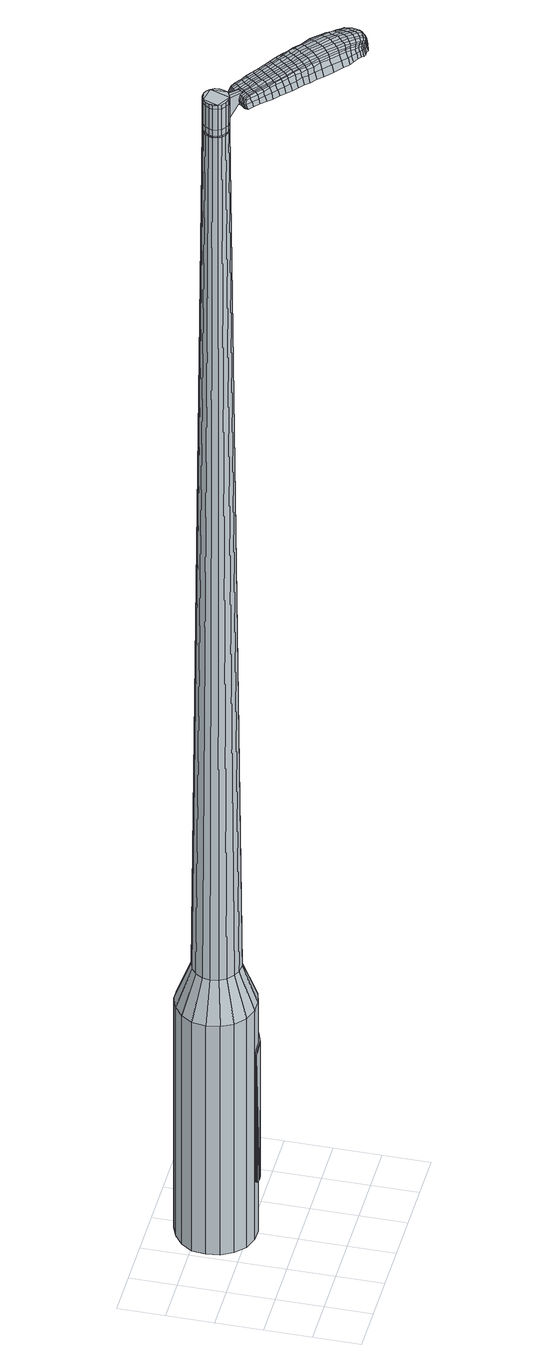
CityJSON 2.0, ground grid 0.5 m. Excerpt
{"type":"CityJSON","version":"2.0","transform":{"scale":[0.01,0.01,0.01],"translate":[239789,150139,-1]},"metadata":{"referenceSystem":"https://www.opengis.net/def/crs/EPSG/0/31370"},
"CityObjects":{
"object1":{"type":"GenericCityObject","attributes":{"cluster":796,"mean_distance_to_centroid":0.301,"new_centroid_x":239789.96,"new_centroid_y":150140.33,"mean_distance_to_camera":11.02,"H1":16.59,"H2":18.39,"Z_final":110.37,"cluster2":-1,"proj_x":239785.01,"proj_y":150145.98,"id_line":24058,"bearing_l":48.8,"distance":7.51,"orientation":"right","G_obj":318.8},"geometry":[{"type":"MultiSurface","lod":"2","boundaries":[[[0,1,2,3]],[[1,4,5,2]],[[4,6,7,5]],[[6,8,9,7]],[[8,10,11,9]],[[10,12,13,11]],[[12,14,15,13]],[[14,16,17,15]],[[16,18,19,17]],[[18,20,21,19]],[[20,22,23,21]],[[22,24,25,23]],[[24,26,27,25]],[[26,28,29,27]],[[28,30,31,29]],[[30,32,33,31]],[[32,34,35,33]],[[34,0,3,35]],[[36,37,38,39]],[[38,40,41,42]],[[41,43,42]],[[42,44,45,46]],[[45,47,46]],[[46,48,49,50]],[[49,51,50]],[[42,46,50,38]],[[50,52,39,38]],[[53,36,39]],[[2,5,7,35]],[[7,9,11,15]],[[11,13,15]],[[15,17,19,23]],[[19,21,23]],[[23,25,27,31]],[[27,29,31]],[[15,23,31,7]],[[31,33,35,7]],[[3,2,35]],[[1,0,54,55]],[[0,34,56,54]],[[34,32,57,56]],[[32,30,58,57]],[[30,28,59,58]],[[28,26,60,59]],[[26,24,61,60]],[[24,22,62,61]],[[22,20,63,62]],[[20,18,64,63]],[[18,16,65,64]],[[16,14,66,65]],[[14,12,67,66]],[[12,10,68,67]],[[10,8,69,68]],[[8,6,70,69]],[[6,4,71,70]],[[4,1,55,71]],[[55,54,72,73]],[[54,56,74,72]],[[56,57,75,74]],[[57,58,76,75]],[[58,59,77,76]],[[59,60,78,77]],[[60,61,79,78]],[[61,62,80,79]],[[62,63,81,80]],[[63,64,82,81]],[[64,65,83,82]],[[65,66,84,83]],[[66,67,85,84]],[[67,68,86,85]],[[68,69,87,86]],[[69,70,88,87]],[[70,71,89,88]],[[71,55,73,89]],[[90,91,92,73]],[[93,94,91,90]],[[75,95,94,93]],[[96,97,95,75]],[[98,99,97,96]],[[100,101,99,98]],[[102,103,101,100]],[[104,105,103,102]],[[106,107,105,104]],[[82,108,107,106]],[[109,110,108,82]],[[111,112,110,109]],[[113,114,112,111]],[[115,116,114,113]],[[87,117,116,115]],[[118,119,117,87]],[[120,121,119,118]],[[73,92,121,120]],[[122,123,124,125]],[[126,122,125,127]],[[128,126,127,129]],[[130,128,129,131]],[[132,130,131,133]],[[134,132,133,135]],[[136,134,135,137]],[[138,136,137,139]],[[140,138,139,141]],[[142,140,141,143]],[[144,142,143,145]],[[146,144,145,147]],[[148,146,147,149]],[[150,148,149,151]],[[152,150,151,153]],[[154,152,153,155]],[[72,90,73]],[[72,74,93,90]],[[74,75,93]],[[76,96,75]],[[76,77,98,96]],[[77,78,100,98]],[[78,79,102,100]],[[79,80,104,102]],[[80,81,106,104]],[[81,82,106]],[[83,109,82]],[[83,84,111,109]],[[84,85,113,111]],[[85,86,115,113]],[[86,87,115]],[[88,118,87]],[[88,89,120,118]],[[89,73,120]],[[156,92,91]],[[157,121,92]],[[157,158,119,121]],[[158,117,119]],[[159,116,117]],[[159,160,114,116]],[[160,161,112,114]],[[161,162,110,112]],[[162,108,110]],[[163,107,108]],[[163,164,105,107]],[[164,165,103,105]],[[165,166,101,103]],[[166,167,99,101]],[[167,168,97,99]],[[168,95,97]],[[169,94,95]],[[169,156,91,94]],[[39,52,154,170]],[[92,156,171,155]],[[53,39,170,123]],[[156,169,124,171]],[[36,53,123,122]],[[169,95,125,124]],[[37,36,122,126]],[[95,168,127,125]],[[38,37,126,128]],[[168,167,129,127]],[[40,38,128,130]],[[167,166,131,129]],[[41,40,130,132]],[[166,165,133,131]],[[43,41,132,134]],[[165,164,135,133]],[[42,43,134,136]],[[164,163,137,135]],[[44,42,136,138]],[[163,108,139,137]],[[45,44,138,140]],[[108,162,141,139]],[[47,45,140,142]],[[162,161,143,141]],[[46,47,142,144]],[[161,160,145,143]],[[48,46,144,146]],[[160,159,147,145]],[[49,48,146,148]],[[159,117,149,147]],[[51,49,148,150]],[[117,158,151,149]],[[50,51,150,152]],[[158,157,153,151]],[[52,50,152,154]],[[157,92,155,153]],[[154,155,172,173]],[[155,171,174,172]],[[171,124,175,174]],[[124,123,176,175]],[[123,170,177,176]],[[170,154,173,177]],[[178,179,180,181]],[[182,178,181,183]],[[178,182,184,185]],[[179,178,185,186]],[[187,188,189,190]],[[191,187,190,192]],[[187,191,193,194]],[[188,187,194,195]],[[196,197,198,199]],[[200,196,199,201]],[[196,200,202,203]],[[197,196,203,204]],[[205,206,207,208]],[[209,205,208,210]],[[205,209,211,212]],[[206,205,212,213]],[[214,215,216,217]],[[218,214,217,219]],[[214,218,220,221]],[[215,214,221,222]],[[223,224,225,226]],[[227,223,226,228]],[[223,227,229,230]],[[224,223,230,231]],[[232,233,234,235]],[[224,232,235,225]],[[232,224,231,236]],[[233,232,236,237]],[[238,239,240,241]],[[233,238,241,234]],[[238,233,237,242]],[[239,238,242,243]],[[244,182,183,245]],[[239,244,245,240]],[[244,239,243,246]],[[182,244,246,184]],[[247,248,249,250]],[[251,247,250,252]],[[247,251,253,254]],[[248,247,254,255]],[[256,257,258,259]],[[248,256,259,249]],[[256,248,255,260]],[[257,256,260,261]],[[262,263,264,265]],[[257,262,265,258]],[[262,257,261,266]],[[263,262,266,267]],[[268,269,270,271]],[[263,268,271,264]],[[268,263,267,272]],[[269,268,272,273]],[[274,179,186,275]],[[269,274,275,270]],[[274,269,273,276]],[[179,274,276,180]],[[277,278,279,280]],[[281,277,280,282]],[[277,281,283,284]],[[278,277,284,285]],[[286,287,288,289]],[[278,286,289,279]],[[286,278,285,290]],[[287,286,290,291]],[[292,293,294,295]],[[287,292,295,288]],[[292,287,291,296]],[[293,292,296,297]],[[298,191,192,299]],[[293,298,299,294]],[[298,293,297,300]],[[191,298,300,193]],[[301,302,303,304]],[[305,301,304,306]],[[301,305,307,308]],[[302,301,308,309]],[[310,311,312,313]],[[302,310,313,303]],[[310,302,309,314]],[[311,310,314,315]],[[316,317,318,319]],[[311,316,319,312]],[[316,311,315,320]],[[317,316,320,321]],[[322,323,324,325]],[[317,322,325,318]],[[322,317,321,326]],[[323,322,326,327]],[[328,188,195,329]],[[323,328,329,324]],[[328,323,327,330]],[[188,328,330,189]],[[331,217,216,332]],[[333,331,332,334]],[[331,333,335,336]],[[217,331,336,219]],[[337,333,334,338]],[[339,337,338,340]],[[337,339,341,342]],[[333,337,342,335]],[[343,339,340,344]],[[345,343,344,346]],[[343,345,347,348]],[[339,343,348,341]],[[349,345,346,350]],[[351,349,350,352]],[[349,351,353,354]],[[345,349,354,347]],[[355,351,352,356]],[[206,355,356,207]],[[355,206,213,357]],[[351,355,357,353]],[[358,359,204,203]],[[360,358,203,202]],[[358,360,361,362]],[[359,358,362,363]],[[364,365,363,362]],[[366,364,362,361]],[[364,366,367,368]],[[365,364,368,369]],[[370,371,369,368]],[[372,370,368,367]],[[370,372,373,374]],[[371,370,374,375]],[[376,377,375,374]],[[378,376,374,373]],[[376,378,211,209]],[[377,376,209,210]],[[379,380,381,382]],[[281,379,382,283]],[[379,281,282,383]],[[380,379,383,384]],[[385,200,201,386]],[[380,385,386,381]],[[385,380,384,387]],[[200,385,387,202]],[[388,389,390,391]],[[227,388,391,229]],[[388,227,228,392]],[[389,388,392,393]],[[394,395,396,397]],[[389,394,397,390]],[[394,389,393,398]],[[395,394,398,399]],[[400,197,204,401]],[[395,400,401,396]],[[400,395,399,402]],[[197,400,402,198]],[[403,404,405,406]],[[185,403,406,186]],[[403,185,184,407]],[[404,403,407,408]],[[409,410,411,412]],[[404,409,412,405]],[[409,404,408,413]],[[410,409,413,414]],[[415,208,207,416]],[[410,415,416,411]],[[415,410,414,417]],[[208,415,417,210]],[[418,419,420,421]],[[190,418,421,192]],[[418,190,189,422]],[[419,418,422,423]],[[424,212,211,425]],[[419,424,425,420]],[[424,419,423,426]],[[212,424,426,213]],[[427,428,429,430]],[[305,427,430,307]],[[427,305,306,431]],[[428,427,431,432]],[[433,218,219,434]],[[428,433,434,429]],[[433,428,432,435]],[[218,433,435,220]],[[436,437,438,439]],[[251,436,439,253]],[[436,251,252,440]],[[437,436,440,441]],[[442,443,444,445]],[[437,442,445,438]],[[442,437,441,446]],[[443,442,446,447]],[[448,215,222,449]],[[443,448,449,444]],[[448,443,447,450]],[[215,448,450,216]],[[451,452,441,440]],[[250,451,440,252]],[[451,250,249,453]],[[452,451,453,454]],[[455,456,447,446]],[[452,455,446,441]],[[455,452,454,457]],[[456,455,457,458]],[[459,332,216,450]],[[456,459,450,447]],[[459,456,458,460]],[[332,459,460,334]],[[461,462,463,464]],[[308,461,464,309]],[[461,308,307,430]],[[462,461,430,429]],[[465,336,335,466]],[[462,465,466,463]],[[465,462,429,434]],[[336,465,434,219]],[[467,468,454,453]],[[259,467,453,249]],[[467,259,258,469]],[[468,467,469,470]],[[471,472,458,457]],[[468,471,457,454]],[[471,468,470,473]],[[472,471,473,474]],[[475,338,334,460]],[[472,475,460,458]],[[475,472,474,476]],[[338,475,476,340]],[[477,478,479,480]],[[314,477,480,315]],[[477,314,309,464]],[[478,477,464,463]],[[481,342,341,482]],[[478,481,482,479]],[[481,478,463,466]],[[342,481,466,335]],[[483,484,470,469]],[[265,483,469,258]],[[483,265,264,485]],[[484,483,485,486]],[[487,488,474,473]],[[484,487,473,470]],[[487,484,486,489]],[[488,487,489,490]],[[491,344,340,476]],[[488,491,476,474]],[[491,488,490,492]],[[344,491,492,346]],[[493,494,495,496]],[[320,493,496,321]],[[493,320,315,480]],[[494,493,480,479]],[[497,348,347,498]],[[494,497,498,495]],[[497,494,479,482]],[[348,497,482,341]],[[499,500,486,485]],[[271,499,485,264]],[[499,271,270,501]],[[500,499,501,502]],[[503,504,490,489]],[[500,503,489,486]],[[503,500,502,505]],[[504,503,505,506]],[[507,350,346,492]],[[504,507,492,490]],[[507,504,506,508]],[[350,507,508,352]],[[509,510,511,512]],[[326,509,512,327]],[[509,326,321,496]],[[510,509,496,495]],[[513,354,353,514]],[[510,513,514,511]],[[513,510,495,498]],[[354,513,498,347]],[[515,516,502,501]],[[275,515,501,270]],[[515,275,186,406]],[[516,515,406,405]],[[517,518,506,505]],[[516,517,505,502]],[[517,516,405,412]],[[518,517,412,411]],[[519,356,352,508]],[[518,519,508,506]],[[519,518,411,416]],[[356,519,416,207]],[[520,521,423,422]],[[330,520,422,189]],[[520,330,327,512]],[[521,520,512,511]],[[522,357,213,426]],[[521,522,426,423]],[[522,521,511,514]],[[357,522,514,353]],[[523,524,384,383]],[[280,523,383,282]],[[523,280,279,525]],[[524,523,525,526]],[[527,360,202,387]],[[524,527,387,384]],[[527,524,526,528]],[[360,527,528,361]],[[529,530,531,532]],[[230,529,532,231]],[[529,230,229,391]],[[530,529,391,390]],[[533,534,535,536]],[[530,533,536,531]],[[533,530,390,397]],[[534,533,397,396]],[[537,359,363,538]],[[534,537,538,535]],[[537,534,396,401]],[[359,537,401,204]],[[539,540,526,525]],[[289,539,525,279]],[[539,289,288,541]],[[540,539,541,542]],[[543,366,361,528]],[[540,543,528,526]],[[543,540,542,544]],[[366,543,544,367]],[[545,546,547,548]],[[236,545,548,237]],[[545,236,231,532]],[[546,545,532,531]],[[549,550,551,552]],[[546,549,552,547]],[[549,546,531,536]],[[550,549,536,535]],[[553,365,369,554]],[[550,553,554,551]],[[553,550,535,538]],[[365,553,538,363]],[[555,556,542,541]],[[295,555,541,288]],[[555,295,294,557]],[[556,555,557,558]],[[559,372,367,544]],[[556,559,544,542]],[[559,556,558,560]],[[372,559,560,373]],[[561,562,563,564]],[[242,561,564,243]],[[561,242,237,548]],[[562,561,548,547]],[[565,566,567,568]],[[562,565,568,563]],[[565,562,547,552]],[[566,565,552,551]],[[569,371,375,570]],[[566,569,570,567]],[[569,566,551,554]],[[371,569,554,369]],[[571,572,558,557]],[[299,571,557,294]],[[571,299,192,421]],[[572,571,421,420]],[[573,378,373,560]],[[572,573,560,558]],[[573,572,420,425]],[[378,573,425,211]],[[574,575,408,407]],[[246,574,407,184]],[[574,246,243,564]],[[575,574,564,563]],[[576,577,414,413]],[[575,576,413,408]],[[576,575,563,568]],[[577,576,568,567]],[[578,377,210,417]],[[577,578,417,414]],[[578,577,567,570]],[[377,578,570,375]],[[579,580,581,582]],[[582,581,583,584]],[[585,583,581,586]],[[586,581,580,587]],[[588,589,590,591]],[[591,590,592,593]],[[594,592,590,595]],[[595,590,589,596]],[[597,598,599,600]],[[600,599,601,602]],[[603,601,599,604]],[[604,599,598,605]],[[606,607,608,609]],[[609,608,610,611]],[[612,610,608,613]],[[613,608,607,614]],[[615,616,617,618]],[[618,617,619,620]],[[621,619,617,622]],[[622,617,616,623]],[[624,625,626,627]],[[627,626,628,629]],[[630,628,626,631]],[[631,626,625,632]],[[633,634,635,636]],[[636,635,625,624]],[[632,625,635,637]],[[637,635,634,638]],[[639,640,641,642]],[[642,641,634,633]],[[638,634,641,643]],[[643,641,640,644]],[[584,583,645,646]],[[646,645,640,639]],[[644,640,645,647]],[[647,645,583,585]],[[648,649,650,651]],[[651,650,652,653]],[[654,652,650,655]],[[655,650,649,656]],[[657,658,659,660]],[[660,659,649,648]],[[656,649,659,661]],[[661,659,658,662]],[[663,664,665,666]],[[666,665,658,657]],[[662,658,665,667]],[[667,665,664,668]],[[669,670,671,672]],[[672,671,664,663]],[[668,664,671,673]],[[673,671,670,674]],[[587,580,675,676]],[[676,675,670,669]],[[674,670,675,677]],[[677,675,580,579]],[[678,679,680,681]],[[681,680,682,683]],[[684,682,680,685]],[[685,680,679,686]],[[687,688,689,690]],[[690,689,679,678]],[[686,679,689,691]],[[691,689,688,692]],[[693,694,695,696]],[[696,695,688,687]],[[692,688,695,697]],[[697,695,694,698]],[[593,592,699,700]],[[700,699,694,693]],[[698,694,699,701]],[[701,699,592,594]],[[702,703,704,705]],[[705,704,706,707]],[[708,706,704,709]],[[709,704,703,710]],[[711,712,713,714]],[[714,713,703,702]],[[710,703,713,715]],[[715,713,712,716]],[[717,718,719,720]],[[720,719,712,711]],[[716,712,719,721]],[[721,719,718,722]],[[723,724,725,726]],[[726,725,718,717]],[[722,718,725,727]],[[727,725,724,728]],[[596,589,729,730]],[[730,729,724,723]],[[728,724,729,731]],[[731,729,589,588]],[[615,618,732,733]],[[733,732,734,735]],[[736,734,732,737]],[[737,732,618,620]],[[735,734,738,739]],[[739,738,740,741]],[[742,740,738,743]],[[743,738,734,736]],[[741,740,744,745]],[[745,744,746,747]],[[748,746,744,749]],[[749,744,740,742]],[[747,746,750,751]],[[751,750,752,753]],[[754,752,750,755]],[[755,750,746,748]],[[753,752,756,757]],[[757,756,607,606]],[[614,607,756,758]],[[758,756,752,754]],[[605,759,760,604]],[[604,760,761,603]],[[762,761,760,763]],[[763,760,759,764]],[[764,765,766,763]],[[763,766,767,762]],[[768,767,766,769]],[[769,766,765,770]],[[770,771,772,769]],[[769,772,773,768]],[[774,773,772,775]],[[775,772,771,776]],[[776,777,778,775]],[[775,778,779,774]],[[612,779,778,610]],[[610,778,777,611]],[[780,781,782,783]],[[783,782,682,684]],[[683,682,782,784]],[[784,782,781,785]],[[602,601,786,787]],[[787,786,781,780]],[[785,781,786,788]],[[788,786,601,603]],[[789,790,791,792]],[[792,791,628,630]],[[629,628,791,793]],[[793,791,790,794]],[[795,796,797,798]],[[798,797,790,789]],[[794,790,797,799]],[[799,797,796,800]],[[605,598,801,802]],[[802,801,796,795]],[[800,796,801,803]],[[803,801,598,597]],[[804,805,806,807]],[[807,806,586,587]],[[585,586,806,808]],[[808,806,805,809]],[[810,811,812,813]],[[813,812,805,804]],[[809,805,812,814]],[[814,812,811,815]],[[606,609,816,817]],[[817,816,811,810]],[[815,811,816,818]],[[818,816,609,611]],[[819,820,821,822]],[[822,821,591,593]],[[588,591,821,823]],[[823,821,820,824]],[[612,613,825,826]],[[826,825,820,819]],[[824,820,825,827]],[[827,825,613,614]],[[828,829,830,831]],[[831,830,706,708]],[[706,830,707]],[[707,830,829,832]],[[620,619,833,834]],[[834,833,829,828]],[[832,829,833,835]],[[835,833,619,621]],[[836,837,838,839]],[[839,838,652,654]],[[653,652,838,840]],[[840,838,837,841]],[[842,843,844,845]],[[845,844,837,836]],[[841,837,844,846]],[[846,844,843,847]],[[623,616,848,849]],[[849,848,843,842]],[[847,843,848,850]],[[850,848,616,615]],[[841,851,852,840]],[[840,852,651,653]],[[648,651,852,853]],[[853,852,851,854]],[[847,855,856,846]],[[846,856,851,841]],[[854,851,856,857]],[[857,856,855,858]],[[615,733,859,850]],[[850,859,855,847]],[[858,855,859,860]],[[860,859,733,735]],[[861,862,863,864]],[[864,863,709,710]],[[708,709,863,831]],[[831,863,862,828]],[[736,737,865,866]],[[866,865,862,861]],[[828,862,865,834]],[[834,865,737,620]],[[854,867,868,853]],[[853,868,660,648]],[[657,660,868,869]],[[869,868,867,870]],[[858,871,872,857]],[[857,872,867,854]],[[870,867,872,873]],[[873,872,871,874]],[[735,739,875,860]],[[860,875,871,858]],[[874,871,875,876]],[[876,875,739,741]],[[877,878,879]],[[879,878,715,716]],[[710,715,878,864]],[[864,878,861]],[[742,743,880,881]],[[881,880,878,877]],[[861,878,880,866]],[[866,880,743,736]],[[870,882,869]],[[869,882,666,657]],[[663,666,882,883]],[[883,882,884]],[[874,885,886,873]],[[873,886,882,870]],[[884,882,886,887]],[[887,886,885,888]],[[741,745,889,876]],[[876,889,885,874]],[[888,885,889,890]],[[890,889,745,747]],[[891,892,893,894]],[[894,893,721,722]],[[716,721,893,879]],[[879,893,892,877]],[[748,749,895,896]],[[896,895,892,891]],[[877,892,895,881]],[[881,895,749,742]],[[884,897,898,883]],[[883,898,672,663]],[[669,672,898,899]],[[899,898,897,900]],[[888,901,902,887]],[[887,902,897,884]],[[900,897,902,903]],[[903,902,901,904]],[[747,751,905,890]],[[890,905,901,888]],[[904,901,905,906]],[[906,905,751,753]],[[907,908,909,910]],[[910,909,727,728]],[[722,727,909,894]],[[894,909,908,891]],[[754,755,911,912]],[[912,911,908,907]],[[891,908,911,896]],[[896,911,755,748]],[[900,913,914,899]],[[899,914,676,669]],[[587,676,914,807]],[[807,914,913,804]],[[904,915,916,903]],[[903,916,913,900]],[[804,913,916,813]],[[813,916,915,810]],[[753,757,917,906]],[[906,917,915,904]],[[810,915,917,817]],[[817,917,757,606]],[[824,918,919,823]],[[823,919,731,588]],[[728,731,919,910]],[[910,919,918,907]],[[614,758,920,827]],[[827,920,918,824]],[[907,918,920,912]],[[912,920,758,754]],[[785,921,922,784]],[[784,922,681,683]],[[678,681,922,923]],[[923,922,921,924]],[[603,761,925,788]],[[788,925,921,785]],[[924,921,925,926]],[[926,925,761,762]],[[927,928,929,930]],[[930,929,631,632]],[[630,631,929,792]],[[792,929,928,789]],[[931,932,933,934]],[[934,933,928,927]],[[789,928,933,798]],[[798,933,932,795]],[[764,759,935,936]],[[936,935,932,931]],[[795,932,935,802]],[[802,935,759,605]],[[924,937,938,923]],[[923,938,690,678]],[[687,690,938,939]],[[939,938,937,940]],[[762,767,941,926]],[[926,941,937,924]],[[940,937,941,942]],[[942,941,767,768]],[[943,944,945,946]],[[946,945,637,638]],[[632,637,945,930]],[[930,945,944,927]],[[947,948,949,950]],[[950,949,944,943]],[[927,944,949,934]],[[934,949,948,931]],[[770,765,951,952]],[[952,951,948,947]],[[931,948,951,936]],[[936,951,765,764]],[[940,953,954,939]],[[939,954,696,687]],[[693,696,954,955]],[[955,954,953,956]],[[768,773,957,942]],[[942,957,953,940]],[[956,953,957,958]],[[958,957,773,774]],[[959,960,961,962]],[[962,961,643,644]],[[638,643,961,946]],[[946,961,960,943]],[[963,964,965,966]],[[966,965,960,959]],[[943,960,965,950]],[[950,965,964,947]],[[776,771,967,968]],[[968,967,964,963]],[[947,964,967,952]],[[952,967,771,770]],[[956,969,970,955]],[[955,970,700,693]],[[593,700,970,822]],[[822,970,969,819]],[[774,779,971,958]],[[958,971,969,956]],[[819,969,971,826]],[[826,971,779,612]],[[809,972,973,808]],[[808,973,647,585]],[[644,647,973,962]],[[962,973,972,959]],[[815,974,975,814]],[[814,975,972,809]],[[959,972,975,966]],[[966,975,974,963]],[[611,777,976,818]],[[818,976,974,815]],[[963,974,976,968]],[[968,976,777,776]],[[579,582,181,180]],[[582,584,183,181]],[[594,595,194,193]],[[595,596,195,194]],[[597,600,199,198]],[[600,602,201,199]],[[621,622,221,220]],[[622,623,222,221]],[[624,627,226,225]],[[627,629,228,226]],[[633,636,235,234]],[[636,624,225,235]],[[639,642,241,240]],[[642,633,234,241]],[[584,646,245,183]],[[646,639,240,245]],[[654,655,254,253]],[[655,656,255,254]],[[656,661,260,255]],[[661,662,261,260]],[[662,667,266,261]],[[667,668,267,266]],[[668,673,272,267]],[[673,674,273,272]],[[674,677,276,273]],[[677,579,180,276]],[[684,685,284,283]],[[685,686,285,284]],[[686,691,290,285]],[[691,692,291,290]],[[692,697,296,291]],[[697,698,297,296]],[[698,701,300,297]],[[701,594,193,300]],[[702,705,304,303]],[[705,707,306,304]],[[711,714,313,312]],[[714,702,303,313]],[[717,720,319,318]],[[720,711,312,319]],[[723,726,325,324]],[[726,717,318,325]],[[596,730,329,195]],[[730,723,324,329]],[[780,783,382,381]],[[783,684,283,382]],[[602,787,386,201]],[[787,780,381,386]],[[629,793,392,228]],[[793,794,393,392]],[[794,799,398,393]],[[799,800,399,398]],[[800,803,402,399]],[[803,597,198,402]],[[707,431,306]],[[707,832,432,431]],[[832,835,435,432]],[[835,621,220,435]],[[836,839,439,438]],[[839,654,253,439]],[[842,845,445,444]],[[845,836,438,445]],[[623,849,449,222]],[[849,842,444,449]],[[977,978,979,980]],[[981,982,980,979]],[[983,984,985,986]],[[987,988,989,990]],[[978,991,992,979]],[[993,981,979,992]],[[994,983,986,995]],[[996,997,988,987]],[[991,998,999,992]],[[999,1000,993,992]],[[1001,994,995,1002]],[[1003,997,996,1004]],[[998,1005,1006,999]],[[1006,1007,1000,999]],[[1008,1001,1002,1009]],[[1010,1003,1004,1011]],[[1012,1013,1014,1015]],[[1016,1017,1013,1012]],[[1016,1018,1019,1017]],[[1018,1020,1021,1019]],[[1022,1023,1024,1025]],[[1026,1027,1023,1022]],[[1028,1029,1027,1026]],[[1030,1031,1029,1028]],[[1025,1014,1013,1022]],[[1022,1013,1017,1026]],[[1017,1019,1028,1026]],[[1019,1021,1030,1028]],[[986,985,982,981]],[[995,986,981,993]],[[1000,1002,995,993]],[[1007,1009,1002,1000]],[[987,990,984,983]],[[996,987,983,994]],[[1004,996,994,1001]],[[1011,1004,1001,1008]],[[988,1012,1015,989]],[[997,1016,1012,988]],[[1018,1016,997,1003]],[[1020,1018,1003,1010]],[[1032,1033,1034,1035]],[[1034,1036,1037,1038]],[[1034,1038,1039,1040]],[[1034,1040,1035]],[[1041,1032,1035,1042]],[[1043,1042,1035,1044]],[[1045,1044,1035]],[[1046,1034,1033,1047]],[[1048,1046,1047,1049]],[[1050,1048,1049,1051]],[[1052,1050,1051,1053]],[[1054,1052,1053,1055]],[[1055,1056,1057,1058]],[[1055,1058,1059,1060]],[[1055,1060,1061,1062]],[[1061,1063,1064,1065]],[[1061,1065,1066,1067]],[[1061,1067,1062]],[[1055,1062,1054]],[[1068,1069,1033,1032]],[[1070,1071,1036,1034]],[[1072,1073,1045,1035]],[[1069,1074,1047,1033]],[[1075,1070,1034,1046]],[[1074,1076,1049,1047]],[[1077,1075,1046,1048]],[[1076,1078,1051,1049]],[[1079,1077,1048,1050]],[[1078,1080,1053,1051]],[[1081,1079,1050,1052]],[[1080,1082,1055,1053]],[[1083,1081,1052,1054]],[[1082,1084,1056,1055]],[[1085,1086,1063,1061]],[[1087,1083,1054,1062]],[[1057,1056,1084,1088]],[[1058,1057,1088,1089]],[[1059,1058,1089,1090]],[[1060,1059,1090,1091]],[[1061,1060,1091,1085]],[[1092,1068,1032,1041]],[[1093,1092,1041,1042]],[[1094,1093,1042,1043]],[[1095,1094,1043,1044]],[[1073,1095,1044,1045]],[[1037,1036,1071,1096]],[[1064,1063,1086,1097]],[[1038,1037,1096,1098]],[[1039,1038,1098,1099]],[[1040,1039,1099,1100]],[[1035,1040,1100,1072]],[[1065,1064,1097,1101]],[[1066,1065,1101,1102]],[[1067,1066,1102,1103]],[[1062,1067,1103,1087]]]}]}
},
"vertices":[
[130,105,384],[118,96,384],[118,96,96],[130,105,96],[104,92,384],[104,92,96],[90,92,384],[90,92,96],[76,97,384],[76,97,96],[65,107,384],[65,107,96],[58,120,384],[58,120,96],[56,134,384],[56,134,96],[58,149,384],[58,149,96],[66,161,384],[66,161,96],[78,170,384],[78,170,96],[91,175,384],[91,175,96],[106,175,384],[106,175,96],[120,170,384],[120,170,96],[131,160,384],[131,160,96],[138,147,384],[138,147,96],[140,132,384],[140,132,96],[137,118,384],[137,118,96],[111,133,1524],[111,138,1524],[108,142,1524],[108,124,1524],[105,145,1524],[101,147,1524],[91,145,1524],[96,147,1524],[88,142,1524],[85,138,1524],[85,129,1524],[84,134,1524],[87,125,1524],[91,122,1524],[100,120,1524],[95,120,1524],[104,122,1524],[110,128,1524],[117,117,429],[110,111,429],[121,124,429],[123,133,429],[122,141,429],[118,149,429],[111,155,429],[103,158,429],[94,158,429],[86,155,429],[79,150,429],[74,142,429],[73,134,429],[74,125,429],[78,118,429],[85,112,429],[93,109,429],[102,108,429],[108,124,1483],[104,122,1483],[110,128,1483],[111,133,1483],[111,138,1483],[108,142,1483],[105,145,1483],[101,147,1483],[96,147,1483],[91,145,1483],[88,142,1483],[85,138,1483],[84,134,1483],[85,129,1483],[87,125,1483],[91,122,1483],[95,120,1483],[100,120,1483],[108,125,1483],[108,125,1485],[104,122,1485],[110,129,1483],[110,129,1485],[111,133,1485],[110,137,1483],[110,137,1485],[108,141,1483],[108,141,1485],[105,144,1483],[105,144,1485],[100,146,1483],[100,146,1485],[96,146,1483],[96,146,1485],[92,145,1483],[92,145,1485],[88,142,1485],[86,138,1483],[86,138,1485],[85,134,1483],[85,134,1485],[86,129,1483],[86,129,1485],[88,125,1483],[88,125,1485],[91,122,1485],[95,121,1483],[95,121,1485],[100,121,1483],[100,121,1485],[111,133,1519],[110,128,1519],[110,128,1493],[111,133,1493],[111,138,1519],[111,138,1493],[108,142,1519],[108,142,1493],[105,145,1519],[105,145,1493],[101,147,1519],[101,147,1493],[96,147,1519],[96,147,1493],[91,145,1519],[91,145,1493],[88,142,1519],[88,142,1493],[85,138,1519],[85,138,1493],[84,134,1519],[84,134,1493],[85,129,1519],[85,129,1493],[87,125,1519],[87,125,1493],[91,122,1519],[91,122,1493],[95,120,1519],[95,120,1493],[100,120,1519],[100,120,1493],[104,122,1519],[104,122,1493],[108,124,1485],[100,120,1485],[95,120,1485],[87,125,1485],[85,129,1485],[84,134,1485],[85,138,1485],[91,145,1485],[96,147,1485],[101,147,1485],[105,145,1485],[108,142,1485],[111,138,1485],[110,128,1485],[108,124,1519],[108,124,1493],[120,110,1513],[120,110,1518],[122,112,1513],[124,115,1513],[124,115,1518],[122,112,1518],[165,49,1519],[160,54,1518],[160,52,1509],[165,47,1510],[171,43,1519],[171,41,1510],[172,45,1526],[165,50,1525],[160,55,1525],[191,78,1519],[185,82,1518],[183,81,1525],[189,77,1525],[197,72,1519],[195,71,1526],[199,72,1510],[193,78,1510],[187,82,1509],[234,16,1519],[232,13,1519],[232,13,1513],[235,15,1513],[236,20,1519],[237,19,1513],[235,21,1524],[233,17,1524],[230,14,1524],[178,65,1530],[173,70,1529],[171,67,1529],[176,62,1530],[185,59,1531],[183,56,1531],[188,62,1530],[181,68,1530],[175,72,1529],[118,118,1512],[116,116,1512],[117,115,1517],[118,117,1517],[120,120,1512],[120,119,1517],[120,120,1506],[118,117,1506],[116,115,1506],[210,11,1519],[208,13,1519],[208,11,1512],[210,9,1512],[213,10,1518],[212,8,1512],[213,11,1522],[211,12,1523],[208,14,1524],[204,15,1519],[199,19,1519],[199,17,1512],[204,14,1512],[204,17,1524],[200,20,1525],[195,22,1519],[189,27,1519],[189,25,1511],[194,20,1511],[195,24,1526],[189,29,1526],[180,35,1519],[180,33,1510],[180,37,1526],[112,100,1513],[118,95,1513],[118,96,1518],[112,102,1517],[108,105,1512],[110,105,1516],[108,103,1506],[112,99,1507],[118,94,1507],[123,90,1514],[128,84,1515],[129,86,1520],[123,91,1519],[123,88,1507],[128,83,1507],[134,79,1515],[139,74,1516],[139,76,1522],[134,81,1521],[134,77,1508],[139,72,1508],[144,69,1517],[149,64,1517],[150,65,1524],[144,71,1523],[144,67,1508],[149,62,1509],[155,59,1518],[155,60,1524],[155,57,1509],[235,37,1519],[232,40,1519],[231,39,1524],[234,36,1523],[236,35,1518],[235,35,1522],[237,35,1512],[236,37,1512],[234,40,1512],[229,43,1519],[225,47,1519],[224,47,1525],[228,42,1524],[231,43,1512],[227,48,1512],[221,51,1519],[215,57,1519],[213,56,1526],[219,51,1526],[223,52,1511],[217,57,1511],[206,64,1519],[205,64,1526],[208,65,1510],[132,123,1513],[138,118,1513],[140,119,1507],[134,123,1507],[128,126,1512],[129,126,1506],[128,125,1516],[131,123,1517],[137,118,1518],[144,114,1514],[150,109,1515],[152,110,1507],[146,114,1507],[143,113,1519],[149,109,1520],[156,105,1515],[162,100,1516],[164,100,1508],[158,105,1508],[155,104,1521],[160,100,1522],[168,96,1517],[174,91,1517],[176,91,1509],[170,96,1508],[166,95,1523],[172,90,1524],[179,86,1518],[181,87,1509],[178,86,1524],[122,113,1519],[121,111,1519],[128,108,1520],[126,106,1520],[130,111,1520],[124,115,1519],[134,104,1522],[132,102,1522],[139,99,1523],[137,97,1523],[141,101,1523],[136,106,1521],[145,94,1524],[143,92,1524],[151,89,1525],[149,87,1525],[153,91,1525],[147,96,1524],[156,84,1526],[154,82,1526],[162,79,1527],[160,77,1527],[164,82,1527],[158,87,1526],[167,74,1528],[165,72,1528],[170,77,1528],[231,19,1527],[228,16,1527],[233,23,1526],[229,26,1527],[227,22,1528],[225,19,1528],[223,26,1529],[220,23,1529],[225,30,1528],[219,35,1530],[217,31,1530],[215,28,1530],[212,36,1531],[209,33,1531],[214,39,1530],[207,45,1531],[205,42,1531],[202,39,1531],[195,50,1531],[193,48,1531],[197,53,1531],[237,33,1518],[237,30,1519],[238,30,1513],[238,33,1513],[235,33,1523],[236,30,1523],[237,25,1519],[238,25,1513],[236,26,1524],[215,9,1518],[218,9,1518],[217,10,1523],[214,10,1523],[215,8,1513],[218,7,1513],[221,9,1519],[225,10,1519],[224,11,1524],[220,10,1523],[222,8,1513],[226,9,1513],[229,11,1519],[228,12,1524],[229,10,1513],[166,52,1528],[168,53,1528],[162,58,1528],[161,57,1527],[172,46,1528],[174,47,1529],[169,55,1529],[172,57,1530],[166,62,1529],[164,60,1528],[176,49,1529],[178,51,1530],[174,60,1530],[169,65,1529],[181,54,1531],[188,76,1528],[186,74,1529],[193,68,1529],[194,70,1528],[182,80,1527],[181,79,1528],[184,71,1529],[191,65,1530],[178,76,1528],[126,127,1512],[124,125,1512],[125,124,1517],[126,125,1517],[127,127,1506],[125,125,1506],[122,123,1512],[123,122,1517],[123,123,1506],[108,107,1512],[109,108,1512],[109,107,1506],[108,105,1506],[109,106,1517],[110,108,1517],[110,110,1512],[112,112,1512],[113,111,1506],[111,109,1506],[112,109,1517],[113,111,1517],[114,114,1512],[114,113,1506],[115,113,1517],[113,103,1519],[114,104,1519],[119,98,1520],[120,99,1520],[116,106,1519],[117,108,1519],[121,101,1520],[123,103,1520],[119,110,1519],[125,105,1520],[130,122,1519],[129,120,1519],[135,116,1520],[136,117,1520],[127,118,1519],[132,113,1520],[124,92,1521],[125,94,1521],[129,87,1522],[130,89,1522],[127,95,1521],[128,97,1521],[132,90,1522],[134,92,1523],[130,100,1522],[136,95,1523],[142,113,1521],[140,111,1521],[146,106,1522],[148,108,1522],[138,109,1521],[144,104,1522],[135,82,1523],[136,83,1523],[140,77,1524],[141,78,1524],[137,85,1523],[139,87,1524],[143,80,1525],[145,82,1525],[141,90,1524],[147,85,1525],[153,103,1523],[152,102,1523],[158,97,1524],[159,99,1524],[150,99,1524],[155,94,1525],[145,72,1525],[146,73,1525],[151,67,1526],[152,68,1526],[148,75,1526],[150,77,1526],[154,70,1527],[156,72,1527],[152,80,1526],[158,75,1527],[165,94,1525],[163,92,1525],[169,88,1526],[171,90,1526],[161,90,1526],[167,85,1527],[156,62,1527],[157,63,1527],[159,65,1527],[161,67,1528],[163,70,1528],[176,85,1527],[175,83,1527],[172,80,1528],[234,35,1525],[234,32,1525],[231,37,1526],[231,35,1526],[234,27,1526],[231,30,1527],[213,12,1525],[215,12,1525],[212,14,1526],[210,14,1525],[218,12,1525],[222,13,1526],[219,15,1527],[215,14,1526],[225,14,1526],[222,17,1527],[228,41,1526],[227,38,1527],[223,45,1527],[223,43,1528],[226,34,1528],[221,39,1529],[206,17,1526],[208,17,1527],[203,21,1528],[201,21,1527],[211,18,1527],[214,19,1528],[209,24,1529],[206,22,1528],[217,21,1528],[212,26,1530],[219,50,1528],[218,47,1529],[213,55,1528],[212,53,1529],[216,43,1529],[210,49,1530],[196,25,1528],[198,25,1528],[192,31,1529],[190,30,1528],[201,27,1529],[204,28,1530],[197,34,1530],[194,32,1530],[206,31,1530],[200,37,1531],[204,63,1529],[202,61,1529],[200,57,1530],[181,38,1528],[183,39,1529],[185,41,1530],[188,43,1530],[190,45,1531],[161,53,1509],[161,55,1518],[166,50,1518],[166,48,1509],[173,44,1519],[173,42,1510],[173,46,1525],[167,52,1525],[162,57,1525],[182,80,1525],[184,80,1518],[189,76,1518],[188,75,1525],[196,70,1519],[194,70,1525],[198,71,1510],[191,76,1509],[186,81,1509],[231,14,1513],[230,15,1519],[232,17,1519],[233,17,1513],[234,21,1519],[235,20,1513],[233,21,1524],[231,18,1524],[229,16,1524],[171,67,1528],[173,69,1528],[179,64,1529],[177,62,1529],[185,59,1529],[183,56,1529],[188,61,1529],[181,67,1529],[175,72,1528],[118,114,1516],[117,114,1512],[119,116,1512],[120,116,1516],[121,118,1512],[122,118,1516],[122,118,1506],[120,116,1506],[118,114,1506],[209,13,1512],[209,14,1519],[211,12,1518],[211,11,1512],[213,12,1518],[213,10,1512],[213,13,1522],[212,14,1523],[209,15,1523],[200,18,1512],[200,20,1519],[205,17,1519],[205,15,1512],[205,18,1524],[201,22,1525],[190,27,1511],[190,29,1519],[196,24,1519],[196,22,1511],[196,25,1525],[190,30,1526],[181,36,1519],[181,34,1510],[182,38,1526],[119,98,1518],[119,96,1513],[114,102,1513],[114,103,1517],[110,105,1512],[111,105,1515],[110,104,1506],[114,100,1506],[119,95,1507],[130,87,1520],[130,86,1514],[124,91,1514],[125,92,1519],[124,90,1507],[130,84,1507],[141,77,1522],[140,75,1516],[135,81,1515],[135,82,1521],[135,79,1508],[140,74,1508],[151,67,1523],[151,65,1517],[146,70,1516],[146,72,1522],[146,68,1508],[151,63,1508],[156,60,1517],[156,62,1524],[156,58,1509],[230,38,1523],[231,38,1519],[233,36,1518],[232,35,1523],[234,34,1518],[233,34,1522],[236,35,1512],[235,36,1512],[232,39,1512],[222,45,1525],[224,46,1519],[228,42,1519],[226,41,1524],[229,42,1512],[225,46,1512],[212,55,1526],[214,55,1519],[219,50,1519],[218,49,1525],[221,50,1511],[215,56,1511],[205,63,1519],[203,62,1526],[207,63,1510],[139,117,1507],[137,117,1513],[131,121,1513],[133,122,1506],[127,124,1512],[128,125,1506],[127,123,1515],[130,121,1517],[136,116,1518],[151,108,1507],[149,108,1514],[143,112,1514],[145,112,1507],[142,112,1519],[148,107,1520],[163,99,1508],[161,98,1516],[155,103,1515],[157,103,1508],[154,103,1521],[159,98,1522],[174,90,1508],[172,89,1517],[167,94,1516],[169,94,1508],[165,93,1522],[171,89,1523],[178,85,1517],[180,85,1509],[177,84,1524],[123,113,1518],[121,111,1518],[128,108,1519],[127,106,1519],[130,110,1519],[125,115,1518],[134,103,1520],[132,101,1520],[140,98,1521],[138,96,1521],[142,101,1521],[136,105,1520],[145,93,1523],[144,91,1523],[151,88,1524],[149,86,1524],[153,91,1524],[147,96,1523],[157,84,1525],[155,81,1525],[162,79,1526],[160,77,1526],[164,81,1526],[159,86,1525],[168,74,1527],[166,72,1527],[170,77,1527],[227,17,1526],[230,20,1526],[231,23,1525],[228,26,1526],[227,22,1526],[224,20,1526],[220,24,1528],[222,27,1528],[224,30,1527],[219,34,1528],[217,31,1529],[214,29,1529],[209,33,1530],[211,36,1530],[213,39,1529],[207,45,1530],[205,42,1530],[202,39,1530],[193,48,1530],[195,50,1530],[197,53,1530],[236,30,1513],[235,30,1518],[235,33,1518],[236,33,1512],[233,33,1523],[234,30,1523],[235,25,1519],[236,25,1513],[234,26,1523],[217,12,1523],[217,11,1518],[215,11,1518],[215,12,1523],[215,10,1512],[217,10,1512],[223,13,1523],[224,12,1519],[221,11,1519],[220,12,1523],[221,10,1513],[225,11,1513],[227,13,1519],[226,14,1524],[228,12,1513],[163,58,1527],[168,53,1527],[167,53,1527],[162,58,1526],[173,47,1527],[175,48,1528],[167,62,1528],[172,57,1528],[170,55,1528],[165,60,1527],[177,49,1528],[179,51,1529],[174,60,1529],[169,65,1528],[181,54,1529],[193,68,1528],[186,74,1527],[187,75,1527],[194,69,1527],[181,79,1526],[181,78,1527],[184,70,1528],[190,65,1528],[178,75,1527],[126,123,1516],[126,124,1512],[126,125,1512],[127,124,1516],[127,124,1506],[124,121,1512],[124,120,1516],[125,121,1506],[111,105,1506],[111,106,1512],[110,106,1512],[110,105,1506],[111,106,1516],[112,106,1516],[114,109,1506],[114,110,1512],[112,108,1512],[112,107,1506],[113,108,1516],[115,110,1516],[116,112,1512],[116,111,1506],[116,112,1516],[115,103,1518],[114,103,1518],[120,98,1519],[120,99,1519],[118,107,1518],[116,105,1518],[122,100,1519],[123,102,1519],[120,109,1518],[125,104,1519],[135,115,1519],[129,120,1518],[130,121,1518],[136,116,1519],[127,117,1518],[133,113,1519],[126,93,1520],[125,93,1520],[130,88,1521],[131,88,1521],[129,97,1520],[127,95,1520],[133,90,1521],[134,92,1521],[131,99,1520],[136,94,1521],[146,106,1521],[141,111,1520],[147,107,1521],[139,108,1520],[144,103,1521],[136,83,1522],[141,78,1523],[142,78,1523],[140,87,1522],[138,85,1522],[143,80,1523],[145,82,1524],[142,89,1523],[147,84,1524],[158,96,1523],[152,101,1522],[153,102,1522],[159,97,1523],[150,99,1522],[156,94,1523],[147,73,1524],[146,72,1524],[152,67,1525],[152,68,1525],[151,77,1525],[149,75,1524],[154,70,1525],[156,72,1526],[153,79,1525],[158,74,1526],[169,87,1525],[164,92,1524],[164,93,1524],[170,88,1525],[161,89,1524],[167,84,1525],[158,63,1526],[157,62,1526],[162,67,1527],[160,65,1526],[164,69,1527],[175,83,1526],[176,84,1526],[173,80,1526],[232,32,1524],[232,34,1524],[230,37,1525],[230,34,1525],[232,27,1525],[230,30,1525],[212,15,1525],[215,13,1524],[213,14,1524],[210,15,1525],[219,16,1526],[222,14,1525],[218,13,1524],[215,15,1525],[225,15,1525],[222,18,1526],[226,38,1526],[226,40,1526],[222,44,1526],[222,43,1527],[225,34,1526],[220,39,1527],[203,22,1527],[208,18,1526],[206,18,1526],[202,22,1526],[209,25,1528],[214,20,1527],[211,19,1526],[206,23,1527],[217,22,1527],[212,26,1528],[217,47,1527],[217,49,1527],[212,54,1527],[211,52,1528],[215,43,1528],[209,49,1529],[192,32,1528],[198,26,1527],[197,26,1527],[191,31,1527],[197,35,1529],[204,29,1529],[201,27,1528],[195,33,1528],[206,31,1529],[200,37,1530],[202,60,1528],[203,62,1528],[200,57,1529],[183,39,1528],[182,39,1528],[188,43,1529],[186,41,1529],[190,45,1530],[110,104,1508],[114,110,1508],[138,87,1509],[133,81,1509],[154,72,1510],[148,66,1510],[183,46,1512],[177,39,1512],[164,51,1511],[170,58,1511],[197,34,1513],[207,25,1514],[201,19,1514],[191,27,1513],[119,115,1508],[143,93,1509],[160,79,1510],[189,53,1512],[176,65,1511],[203,41,1513],[213,32,1514],[123,120,1508],[149,99,1509],[165,85,1510],[195,60,1512],[182,72,1511],[219,39,1514],[209,48,1513],[128,125,1508],[154,105,1509],[171,92,1510],[202,67,1512],[188,79,1511],[225,46,1514],[215,55,1513],[218,17,1514],[222,15,1514],[217,10,1514],[212,11,1514],[223,23,1514],[227,20,1514],[229,30,1514],[231,26,1514],[234,36,1514],[236,31,1514],[227,14,1515],[232,14,1515],[231,13,1515],[225,10,1515],[230,17,1515],[233,15,1515],[233,20,1515],[233,16,1515],[236,24,1515],[234,17,1515],[138,150,334],[140,146,334],[140,146,165],[133,159,171],[138,150,165],[136,153,165],[135,156,166],[134,158,167],[133,159,169],[136,153,334],[135,156,333],[134,158,332],[133,159,331],[133,159,328],[142,132,165],[142,132,334],[139,117,165],[139,117,334],[131,104,165],[131,104,334],[119,95,165],[119,95,334],[105,90,165],[105,90,334],[101,90,334],[97,90,334],[94,90,333],[92,90,332],[91,90,331],[90,90,328],[101,90,165],[90,90,171],[91,90,169],[92,90,167],[94,90,166],[97,90,165],[135,149,334],[137,145,334],[137,145,165],[135,149,165],[130,158,171],[130,158,328],[139,132,334],[139,132,165],[136,118,334],[136,118,165],[129,106,334],[129,106,165],[118,97,334],[118,97,165],[105,93,334],[105,93,165],[101,93,334],[91,93,328],[91,93,171],[101,93,165],[97,93,334],[94,93,333],[92,93,332],[91,93,331],[133,152,334],[132,154,333],[131,156,332],[131,157,331],[133,152,165],[91,93,169],[132,154,166],[131,156,167],[131,157,169],[92,93,167],[94,93,166],[97,93,165]
]}
